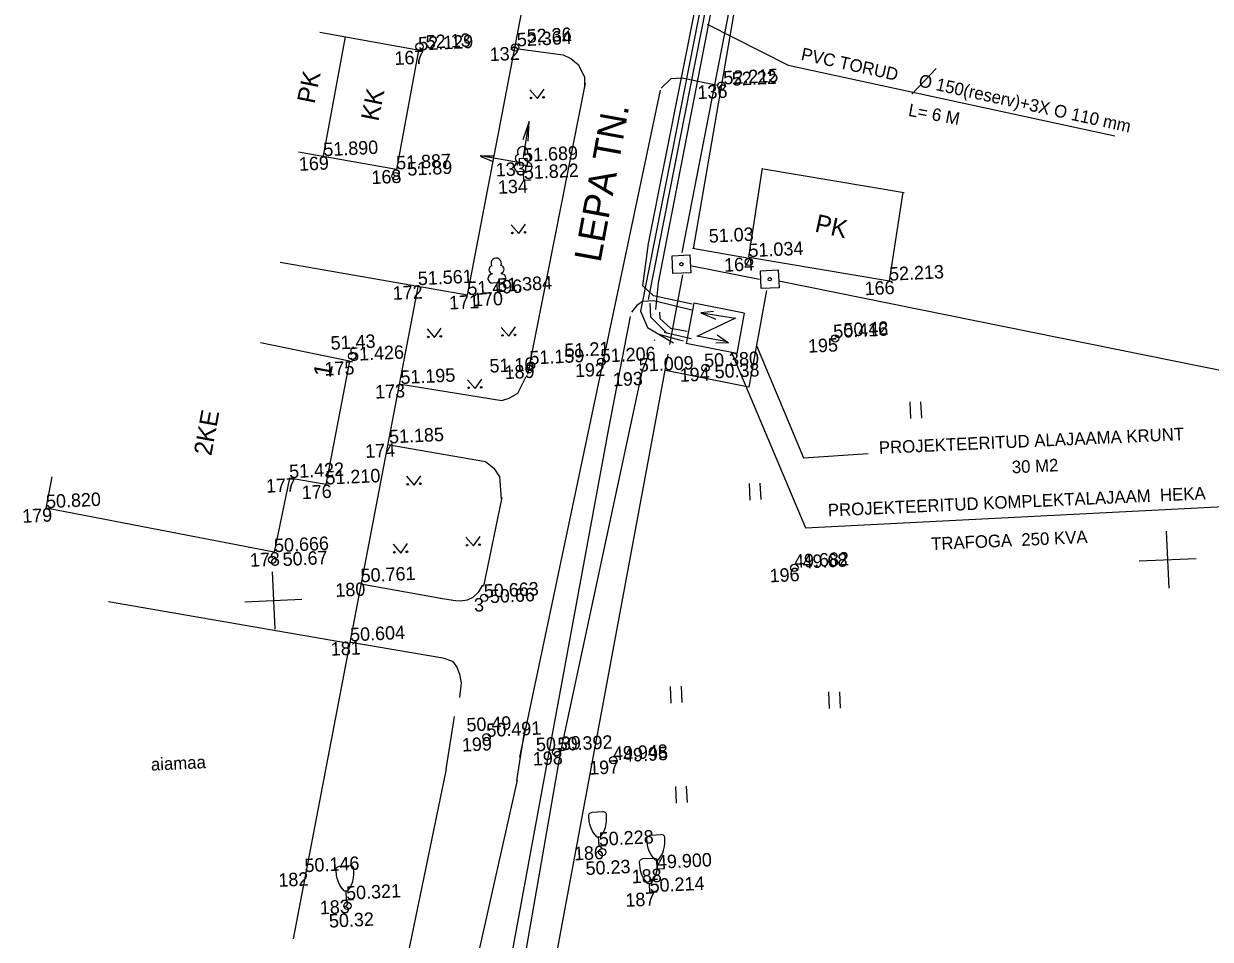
# Model space of a CAD drawing. Extents: x 640543 to 641010, y 6455892 to 6456340.
# Drawn here: x 640717.1 to 640783.2, y 6456163.5 to 6456214.4 of the extents above; entities that cross this region are included whole.
import ezdxf

# ---------------------------------------------------------------- set-up
doc = ezdxf.new("R2010")
doc.units = 0
for name, color, linetype in [('Level 1', 7, 'Continuous'), ('Level 10', 7, 'Continuous'), ('Level 20', 7, 'Continuous'), ('Level 21', 7, 'Continuous'), ('Level 28', 7, 'Continuous'), ('Level 3', 7, 'Continuous'), ('Level 30', 7, 'Continuous'), ('Level 40', 7, 'Continuous'), ('Level 41', 7, 'Continuous'), ('Level 42', 7, 'Continuous'), ('Level 57', 7, 'Continuous'), ('Level 58', 7, 'Continuous'), ('Level 59', 7, 'Continuous'), ('Level 60', 7, 'Continuous'), ('Level 62', 7, 'Continuous'), ('Level 63', 7, 'Continuous')]:
    doc.layers.add(name, color=color, linetype=linetype)

msp = doc.modelspace()

# ---------------------------------------------------------------- linework, layer by layer
at = {"layer": 'Level 1'}
for p, q in [((640755.167, 6456214.374), (640759.668, 6456212.096)), ((640739.053, 6456212.933), (640733.603, 6456213.906)), ((640735.016, 6456213.673), (640733.785, 6456207.05)), ((640739.099, 6456212.914), (640737.868, 6456206.291)), ((640759.668, 6456212.096), (640777.86, 6456208.171)), ((640767.903, 6456211.904), (640766.549, 6456210.494)), ((640745.239, 6456208.909), (640744.894, 6456207.938)), ((640744.941, 6456206.954), (640745.238, 6456208.866)), ((640745.235, 6456208.979), (640745.18, 6456207.88)), ((640737.868, 6456206.291), (640732.417, 6456207.264)), ((640744.776, 6456206.66), (640742.531, 6456207.052)), ((640742.531, 6456207.052), (640743.309, 6456207.052)), ((640742.568, 6456207.019), (640743.253, 6456206.732)), ((640757.479, 6456201.415), (640758.239, 6456206.365)), ((640758.301, 6456206.329), (640766.125, 6456205.021)), ((640765.304, 6456200.107), (640766.076, 6456205.025)), ((640757.479, 6456201.415), (640765.304, 6456200.107)), ((640753.795, 6456200.433), (640753.075, 6456196.558)), ((640758.475, 6456199.563), (640757.477, 6456194.193)), ((640759.155, 6456200.105), (640784.27, 6456195.027)), ((640754.412, 6456198.862), (640753.993, 6456196.608)), ((640755.521, 6456198.395), (640754.815, 6456198.327)), ((640754.815, 6456198.327), (640755.647, 6456197.975)), ((640754.851, 6456198.329), (640756.744, 6456198.025)), ((640757.227, 6456198.305), (640756.809, 6456196.052)), ((640756.744, 6456198.025), (640754.592, 6456197.004)), ((640754.59, 6456197.04), (640756.271, 6456196.726)), ((640755.723, 6456197.091), (640756.345, 6456196.659)), ((640735.246, 6456195.639), (640730.304, 6456196.657)), ((640752.228, 6456196.787), (640752.254, 6456196.847)), ((640756.345, 6456196.659), (640755.638, 6456196.626)), ((640757.905, 6456196.512), (640760.523, 6456190.266)), ((640752.975, 6456196.021), (640724.938, 6456045.17)), ((640735.246, 6456195.639), (640733.933, 6456188.767)), ((640756.5, 6456196.179), (640760.636, 6456186.362)), ((640760.523, 6456190.266), (640764.117, 6456190.501)), ((640718.376, 6456187.451), (640718.698, 6456189.197)), ((640731.912, 6456189.122), (640731.068, 6456185.004)), ((640733.933, 6456188.767), (640731.912, 6456189.122)), ((640760.636, 6456186.362), (640786.249, 6456187.672)), ((640731.068, 6456185.004), (640718.376, 6456187.451)), ((640741.087, 6456175.869), (640740.62, 6456172.948)), ((640745.023, 6456175.239), (640744.556, 6456172.318))]:
    msp.add_line(p, q, dxfattribs=at)
at = {"layer": 'Level 10'}
for p, q in [((640744.664, 6456206.698), (640744.665, 6456206.666)), ((640745.186, 6456206.191), (640744.688, 6456206.168)), ((640744.96, 6456205.682), (640744.937, 6456206.18)), ((640745.162, 6456206.721), (640745.163, 6456206.689)), ((640745.358, 6456205.7), (640744.96, 6456205.682)), ((640743.196, 6456200.505), (640743.198, 6456200.473)), ((640743.694, 6456200.527), (640743.695, 6456200.495)), ((640743.718, 6456199.998), (640743.22, 6456199.975)), ((640743.492, 6456199.489), (640743.469, 6456199.986)), ((640743.89, 6456199.507), (640743.492, 6456199.489)), ((640748.76, 6456170.554), (640749.358, 6456170.581)), ((640749.023, 6456169.17), (640749.222, 6456169.179)), ((640751.999, 6456169.278), (640752.596, 6456169.305)), ((640749.145, 6456168.677), (640749.123, 6456169.174)), ((640749.145, 6456168.677), (640749.544, 6456168.695)), ((640751.59, 6456167.969), (640752.187, 6456167.996)), ((640752.262, 6456167.893), (640752.461, 6456167.902)), ((640752.384, 6456167.4), (640752.361, 6456167.898)), ((640734.697, 6456167.553), (640735.294, 6456167.581)), ((640752.384, 6456167.4), (640752.782, 6456167.418)), ((640751.852, 6456166.585), (640752.051, 6456166.594)), ((640751.975, 6456166.091), (640751.952, 6456166.589)), ((640734.959, 6456166.169), (640735.158, 6456166.178)), ((640735.082, 6456165.676), (640735.059, 6456166.173)), ((640751.975, 6456166.091), (640752.373, 6456166.109)), ((640735.082, 6456165.676), (640735.48, 6456165.694))]:
    msp.add_line(p, q, dxfattribs=at)
for points in [[(640749.023, 6456169.17), (640748.856, 6456169.374), (640748.786, 6456169.483), (640748.702, 6456169.654), (640748.631, 6456169.875), (640748.6, 6456170.029), (640748.57, 6456170.346), (640748.571, 6456170.388), (640748.597, 6456170.46), (640748.635, 6456170.499), (640748.76, 6456170.554)], [(640749.222, 6456169.179), (640749.37, 6456169.398), (640749.429, 6456169.512), (640749.498, 6456169.69), (640749.549, 6456169.917), (640749.565, 6456170.074), (640749.566, 6456170.391), (640749.562, 6456170.433), (640749.529, 6456170.503), (640749.487, 6456170.538), (640749.358, 6456170.581)], [(640752.262, 6456167.893), (640752.094, 6456168.098), (640752.025, 6456168.206), (640751.94, 6456168.377), (640751.869, 6456168.599), (640751.838, 6456168.753), (640751.809, 6456169.069), (640751.809, 6456169.111), (640751.835, 6456169.183), (640751.874, 6456169.222), (640751.999, 6456169.278)], [(640752.461, 6456167.902), (640752.609, 6456168.121), (640752.668, 6456168.235), (640752.737, 6456168.413), (640752.787, 6456168.64), (640752.804, 6456168.797), (640752.804, 6456169.115), (640752.8, 6456169.156), (640752.768, 6456169.226), (640752.726, 6456169.261), (640752.596, 6456169.305)], [(640751.852, 6456166.585), (640751.685, 6456166.789), (640751.616, 6456166.898), (640751.531, 6456167.069), (640751.46, 6456167.29), (640751.429, 6456167.444), (640751.4, 6456167.761), (640751.4, 6456167.802), (640751.426, 6456167.875), (640751.465, 6456167.914), (640751.59, 6456167.969)], [(640752.051, 6456166.594), (640752.199, 6456166.813), (640752.259, 6456166.927), (640752.327, 6456167.105), (640752.378, 6456167.332), (640752.395, 6456167.488), (640752.395, 6456167.806), (640752.391, 6456167.848), (640752.359, 6456167.917), (640752.317, 6456167.952), (640752.187, 6456167.996)], [(640734.959, 6456166.169), (640734.792, 6456166.374), (640734.723, 6456166.482), (640734.638, 6456166.653), (640734.567, 6456166.874), (640734.536, 6456167.029), (640734.507, 6456167.345), (640734.507, 6456167.387), (640734.533, 6456167.459), (640734.571, 6456167.498), (640734.697, 6456167.553)], [(640735.158, 6456166.178), (640735.306, 6456166.397), (640735.366, 6456166.511), (640735.434, 6456166.689), (640735.485, 6456166.916), (640735.502, 6456167.073), (640735.502, 6456167.391), (640735.498, 6456167.432), (640735.465, 6456167.502), (640735.424, 6456167.537), (640735.294, 6456167.581)]]:
    msp.add_lwpolyline(points, dxfattribs=at)
for centre, radius, start, end in [((640744.887, 6456207.275), 0.291, 335.19247, 210.03267), ((640744.704, 6456206.917), 0.223, 107.85667, 259.69161), ((640745.102, 6456206.935), 0.223, 285.53354, 77.36847), ((640744.677, 6456206.417), 0.249, 92.61258, 272.61257), ((640745.174, 6456206.44), 0.249, 272.61257, 92.61257), ((640743.236, 6456200.724), 0.223, 107.85667, 259.69161), ((640743.419, 6456201.081), 0.291, 335.19247, 210.03267), ((640743.634, 6456200.742), 0.223, 285.53354, 77.36847), ((640743.209, 6456200.224), 0.249, 92.61258, 272.61257), ((640743.707, 6456200.247), 0.249, 272.61257, 92.61257)]:
    msp.add_arc(centre, radius, start, end, dxfattribs=at)
at = {"layer": 'Level 20'}
for p, q in [((640751.902, 6456202.174), (640758.275, 6456234.324)), ((640751.584, 6456199.818), (640751.902, 6456202.174)), ((640752.177, 6456199.277), (640751.584, 6456199.818)), ((640751.56, 6456198.957), (640751.251, 6456198.73)), ((640752.197, 6456198.986), (640751.56, 6456198.957)), ((640754.325, 6456198.807), (640752.177, 6456199.277)), ((640754.312, 6456198.479), (640752.197, 6456198.986)), ((640751.251, 6456198.73), (640750.949, 6456198.361)), ((640750.872, 6456198.122), (640749.679, 6456191.89)), ((640749.679, 6456191.89), (640722.207, 6456043.287))]:
    msp.add_line(p, q, dxfattribs=at)
at = {"layer": 'Level 21'}
for p, q in [((640759.007, 6456233.721), (640752.427, 6456199.998)), ((640758.184, 6456232.455), (640753.17, 6456207.104)), ((640751.9, 6456199.068), (640755.127, 6456215.396)), ((640753.17, 6456207.104), (640751.445, 6456198.406)), ((640752.427, 6456199.998), (640752.283, 6456198.501)), ((640751.445, 6456198.406), (640751.841, 6456197.501)), ((640752.027, 6456198.077), (640751.992, 6456198.856)), ((640752.511, 6456198.366), (640752.527, 6456198.012)), ((640752.919, 6456197.196), (640752.027, 6456198.077)), ((640752.527, 6456198.012), (640753.119, 6456197.471)), ((640751.841, 6456197.501), (640753.298, 6456196.645)), ((640753.85, 6456196.744), (640752.486, 6456197.108)), ((640752.766, 6456197.246), (640754.271, 6456196.889)), ((640753.119, 6456197.471), (640754.049, 6456197.3))]:
    msp.add_line(p, q, dxfattribs=at)
at = {"layer": 'Level 28'}
for p, q in [((640741.83, 6456199.303), (640748.547, 6456234.361)), ((640759.691, 6456232.763), (640754.385, 6456201.881)), ((640754.349, 6456201.914), (640757.413, 6456201.382)), ((640741.83, 6456199.303), (640731.392, 6456201.116)), ((640739.07, 6456199.855), (640732.12, 6456163.494))]:
    msp.add_line(p, q, dxfattribs=at)
at = {"layer": 'Level 3'}
msp.add_lwpolyline([(640744.712, 6456206.906), (640745.133, 6456206.925), (640745.151, 6456206.537), (640744.73, 6456206.518)], close=True, dxfattribs=at)
for centre in [(640739.15, 6456213.129), (640744.481, 6456213.077), (640755.955, 6456210.956), (640737.815, 6456205.923), (640757.484, 6456201.153), (640762.287, 6456196.901), (640735.402, 6456195.924), (640749.272, 6456195.597), (640745.355, 6456195.384), (640755.068, 6456195.258), (640730.957, 6456184.586), (640760.016, 6456184.139), (640742.749, 6456182.471), (640742.888, 6456174.725), (640746.765, 6456173.878), (640749.936, 6456173.44), (640749.325, 6456168.329), (640735.136, 6456165.34)]:
    msp.add_circle(centre, 0.204, dxfattribs=at)
at = {"layer": 'Level 30'}
for p, q in [((640744.66, 6456213.014), (640747.15, 6456212.668)), ((640747.15, 6456212.668), (640747.583, 6456212.476)), ((640747.583, 6456212.476), (640747.987, 6456212.141)), ((640747.987, 6456212.141), (640748.337, 6456211.449)), ((640745.283, 6456195.446), (640748.386, 6456211.106)), ((640748.337, 6456211.449), (640748.329, 6456210.848)), ((640753.145, 6456211.345), (640752.603, 6456210.825)), ((640753.78, 6456211.374), (640753.145, 6456211.345)), ((640755.742, 6456210.968), (640753.78, 6456211.374)), ((640744.731, 6456173.608), (640752.575, 6456210.7)), ((640745.283, 6456195.446), (640745.171, 6456194.91)), ((640738.103, 6456194.361), (640743.726, 6456193.454)), ((640744.627, 6456193.848), (640745.079, 6456194.788)), ((640744.144, 6456193.579), (640744.627, 6456193.848)), ((640743.726, 6456193.454), (640744.144, 6456193.579)), ((640737.369, 6456191.007), (640742.821, 6456190.053)), ((640742.821, 6456190.053), (640743.297, 6456189.686)), ((640743.297, 6456189.686), (640743.602, 6456189.205)), ((640743.602, 6456189.205), (640743.693, 6456187.971)), ((640743.736, 6456188.05), (640742.704, 6456183.117)), ((640735.886, 6456183.247), (640740.34, 6456182.46)), ((640742.445, 6456182.803), (640742.676, 6456183.167)), ((640740.305, 6456182.458), (640741.159, 6456182.32)), ((640741.83, 6456182.351), (640742.141, 6456182.507)), ((640742.141, 6456182.507), (640742.445, 6456182.803)), ((640741.159, 6456182.32), (640741.408, 6456182.296)), ((640741.408, 6456182.296), (640741.83, 6456182.351)), ((640735.327, 6456180.003), (640740.456, 6456179.141)), ((640740.456, 6456179.141), (640740.995, 6456178.953)), ((640740.995, 6456178.953), (640741.223, 6456178.61)), ((640741.223, 6456178.61), (640741.382, 6456178.228)), ((640741.382, 6456178.228), (640741.475, 6456177.738)), ((640741.475, 6456177.738), (640741.371, 6456176.92)), ((640740.633, 6456172.937), (640734.695, 6456144.371)), ((640744.583, 6456172.332), (640737.597, 6456141.218))]:
    msp.add_line(p, q, dxfattribs=at)
at = {"layer": 'Level 40'}
for p, q in [((640753.772, 6456201.669), (640759.663, 6456231.978)), ((640758.082, 6456200.168), (640754.302, 6456200.915)), ((640757.227, 6456198.305), (640754.412, 6456198.862)), ((640756.809, 6456196.052), (640753.993, 6456196.608)), ((640757.477, 6456194.193), (640752.844, 6456195.108))]:
    msp.add_line(p, q, dxfattribs=at)
at = {"layer": 'Level 41'}
for p, q in [((640745.289, 6456210.722), (640745.713, 6456210.238)), ((640745.713, 6456210.238), (640746.085, 6456210.759)), ((640744.253, 6456203.214), (640744.677, 6456202.729)), ((640744.677, 6456202.729), (640745.049, 6456203.25)), ((640739.569, 6456197.428), (640739.993, 6456196.943)), ((640739.993, 6456196.943), (640740.365, 6456197.464)), ((640743.7, 6456197.511), (640744.124, 6456197.026)), ((640744.124, 6456197.026), (640744.497, 6456197.547)), ((640741.818, 6456194.596), (640742.243, 6456194.111)), ((640742.243, 6456194.111), (640742.615, 6456194.632)), ((640766.438, 6456193.37), (640766.48, 6456192.444)), ((640767.044, 6456193.38), (640767.086, 6456192.471)), ((640738.426, 6456189.229), (640738.85, 6456188.744)), ((640738.85, 6456188.744), (640739.222, 6456189.265)), ((640757.498, 6456188.83), (640757.54, 6456187.904)), ((640758.104, 6456188.84), (640758.146, 6456187.931)), ((640741.726, 6456185.843), (640742.15, 6456185.358)), ((640742.15, 6456185.358), (640742.522, 6456185.879)), ((640737.68, 6456185.446), (640738.104, 6456184.962)), ((640738.104, 6456184.962), (640738.476, 6456185.483)), ((640735.128, 6456179.955), (640721.839, 6456182.249)), ((640753.101, 6456177.54), (640753.143, 6456176.614)), ((640753.707, 6456177.551), (640753.749, 6456176.642)), ((640761.916, 6456177.235), (640761.958, 6456176.309)), ((640762.522, 6456177.246), (640762.564, 6456176.337)), ((640753.393, 6456171.98), (640753.435, 6456171.054)), ((640753.999, 6456171.991), (640754.041, 6456171.082))]:
    msp.add_line(p, q, dxfattribs=at)
for centre, radius in [((640745.359, 6456210.277), 0.0427), ((640746.056, 6456210.308), 0.0451), ((640744.323, 6456202.768), 0.0427), ((640745.02, 6456202.8), 0.0451), ((640739.639, 6456196.982), 0.0427), ((640740.336, 6456197.014), 0.0451), ((640743.77, 6456197.065), 0.0427), ((640744.467, 6456197.097), 0.0451), ((640741.889, 6456194.15), 0.0427), ((640742.586, 6456194.182), 0.0451), ((640738.496, 6456188.783), 0.0427), ((640739.193, 6456188.815), 0.0451), ((640737.75, 6456185.001), 0.0427), ((640738.447, 6456185.032), 0.0451), ((640741.796, 6456185.397), 0.0427), ((640742.493, 6456185.429), 0.0451)]:
    msp.add_circle(centre, radius, dxfattribs=at)
at = {"layer": 'Level 42'}
for p, q in [((640751.911, 6456196.001), (640751.552, 6456195.107)), ((640751.552, 6456195.107), (640747.005, 6456173.924)), ((640747.005, 6456173.924), (640741.945, 6456144.882))]:
    msp.add_line(p, q, dxfattribs=at)
at = {"layer": 'Level 58'}
for p, q in [((640780.723, 6456186.18), (640780.867, 6456183.008)), ((640779.209, 6456184.521), (640782.381, 6456184.666)), ((640730.95, 6456183.909), (640731.094, 6456180.736)), ((640729.436, 6456182.25), (640732.608, 6456182.395))]:
    msp.add_line(p, q, dxfattribs=at)
at = {"layer": 'Level 60'}
for points in [[(640753.21, 6456201.5), (640754.205, 6456201.546), (640754.251, 6456200.55), (640753.255, 6456200.505)], [(640758.126, 6456200.667), (640759.121, 6456200.712), (640759.167, 6456199.717), (640758.171, 6456199.672)]]:
    msp.add_lwpolyline(points, close=True, dxfattribs=at)
for centre in [(640753.73, 6456201.025), (640758.646, 6456200.192)]:
    msp.add_circle(centre, 0.0905, dxfattribs=at)

# ---------------------------------------------------------------- texts
at = {"layer": 'Level 57'}
for s, height, rotation, p in [('PVC TORUD', 0.6975, 347.61257, (640760.345, 6456212.402)), ('O 150(reserv)+3X O 110 mm', 0.69754, 347.61257, (640766.892, 6456210.925)), ('L= 6 M', 0.6975, 349.61257, (640766.324, 6456209.283)), ('PROJEKTEERITUD ALAJAAMA KRUNT', 0.69754, 2.61257, (640764.74, 6456190.471)), ('30 M2', 0.6975, 2.61257, (640772.139, 6456189.394)), ('PROJEKTEERITUD KOMPLEKTALAJAAM  HEKA', 0.69754, 2.61257, (640761.9, 6456186.993)), ('TRAFOGA  250 KVA', 0.69754, 2.61257, (640767.648, 6456185.126)), ('aiamaa', 0.6975, 2.61257, (640724.213, 6456172.857))]:
    msp.add_text(s, height=height, rotation=rotation, dxfattribs=at).set_placement(p)
at = {"layer": 'Level 58'}
for s, height, rotation, p in [('PK', 0.9965, 78.61257, (640733.304, 6456209.914)), ('KK', 0.9965, 78.61257, (640736.855, 6456208.936)), ('LEPA TN.', 1.4947, 79.61257, (640749.225, 6456201.077)), ('PK', 0.9965, 347.61257, (640761.108, 6456202.851)), ('1', 0.996, 79.61257, (640734.203, 6456194.672)), ('2KE', 0.9965, 79.61257, (640727.557, 6456190.333))]:
    msp.add_text(s, height=height, rotation=rotation, dxfattribs=at).set_placement(p)
at = {"layer": 'Level 59'}
for s, p in [('52.36', (640745.135, 6456213.341)), ('52.13', (640739.512, 6456213.013)), ('52.22', (640756.555, 6456210.952)), ('51.89', (640738.488, 6456205.947)), ('51.03', (640755.267, 6456202.223)), ('50.42', (640762.768, 6456196.995)), ('51.43', (640734.219, 6456196.27)), ('51.21', (640747.241, 6456195.86)), ('51.16', (640743.061, 6456194.995)), ('50.38', (640755.592, 6456194.68)), ('50.67', (640731.547, 6456184.236)), ('49.68', (640760.489, 6456184.099)), ('50.66', (640743.085, 6456182.172)), ('50.49', (640741.781, 6456175.032)), ('50.39', (640745.649, 6456173.931)), ('49.95', (640750.498, 6456173.337)), ('50.23', (640748.41, 6456167.049)), ('50.32', (640734.126, 6456164.124))]:
    msp.add_text(s, height=0.7474, rotation=2.61257, dxfattribs=at).set_placement(p)
at = {"layer": 'Level 62'}
for s, height, p in [('167', 0.7474, (640737.775, 6456212.106)), ('132', 0.7474, (640743.073, 6456212.322)), ('136', 0.7474, (640754.64, 6456210.21)), ('169', 0.7474, (640732.453, 6456206.221)), ('168', 0.7474, (640736.491, 6456205.48)), ('133', 0.7474, (640743.408, 6456205.904)), ('134', 0.7474, (640743.531, 6456204.937)), ('164', 0.7474, (640756.12, 6456200.604)), ('172', 0.7474, (640737.676, 6456199.044)), ('166', 0.7474, (640763.944, 6456199.297)), ('171', 0.7474, (640740.811, 6456198.508)), ('170', 0.7474, (640742.145, 6456198.679)), ('195', 0.7474, (640760.793, 6456196.102)), ('175', 0.7474, (640733.875, 6456194.828)), ('189', 0.7474, (640743.901, 6456194.634)), ('192', 0.7474, (640747.822, 6456194.74)), ('193', 0.7474, (640749.932, 6456194.231)), ('194', 0.7474, (640753.651, 6456194.483)), ('173', 0.7474, (640736.697, 6456193.548)), ('174', 0.7474, (640736.145, 6456190.248)), ('177', 0.7474, (640730.623, 6456188.315)), ('176', 0.7474, (640732.609, 6456187.958)), ('179', 0.7474, (640717.052, 6456186.642)), ('178', 0.7474, (640729.727, 6456184.195)), ('196', 0.7474, (640758.657, 6456183.329)), ('180', 0.7474, (640734.482, 6456182.519)), ('3', 0.747, (640742.201, 6456181.698)), ('3', 0.747, (640742.201, 6456181.698)), ('181', 0.7474, (640734.228, 6456179.248)), ('199', 0.7474, (640741.529, 6456173.915)), ('198', 0.7474, (640745.476, 6456173.137)), ('197', 0.7474, (640748.612, 6456172.631)), ('186', 0.7474, (640747.763, 6456167.865)), ('182', 0.7474, (640731.311, 6456166.392)), ('188', 0.7474, (640750.983, 6456166.588)), ('187', 0.7474, (640750.627, 6456165.282)), ('183', 0.7474, (640733.617, 6456164.861))]:
    msp.add_text(s, height=height, rotation=2.61257, dxfattribs=at).set_placement(p)
at = {"layer": 'Level 63'}
for s, p in [('52.129', (640739.099, 6456212.914)), ('52.364', (640744.585, 6456213.139)), ('52.215', (640756.081, 6456211.024)), ('51.890', (640733.812, 6456207.031)), ('51.689', (640744.932, 6456206.721)), ('51.887', (640737.868, 6456206.291)), ('51.822', (640744.973, 6456205.751)), ('51.034', (640757.479, 6456201.415)), ('52.213', (640765.304, 6456200.107)), ('51.561', (640739.07, 6456199.855)), ('51.384', (640743.492, 6456199.489)), ('51.496', (640741.83, 6456199.303)), ('50.416', (640762.199, 6456196.915)), ('51.426', (640735.246, 6456195.639)), ('51.159', (640745.283, 6456195.446)), ('51.206', (640749.252, 6456195.554)), ('51.009', (640751.374, 6456195.045)), ('50.380', (640755.01, 6456195.293)), ('51.195', (640738.103, 6456194.361)), ('51.185', (640737.469, 6456191.057)), ('51.422', (640731.912, 6456189.122)), ('51.210', (640733.933, 6456188.767)), ('50.820', (640718.376, 6456187.451)), ('50.666', (640731.068, 6456185.004)), ('49.682', (640760.016, 6456184.139)), ('50.761', (640735.888, 6456183.332)), ('50.663', (640742.749, 6456182.471)), ('50.663', (640742.749, 6456182.471)), ('50.604', (640735.305, 6456180.045)), ('50.491', (640742.888, 6456174.725)), ('50.392', (640746.853, 6456173.948)), ('49.948', (640749.936, 6456173.44)), ('50.228', (640749.145, 6456168.677)), ('50.146', (640732.764, 6456167.207)), ('49.900', (640752.384, 6456167.4)), ('50.321', (640735.082, 6456165.676)), ('50.214', (640751.975, 6456166.091))]:
    msp.add_text(s, height=0.7474, rotation=2.61257, dxfattribs=at).set_placement(p)

doc.saveas('drawing.dxf')
